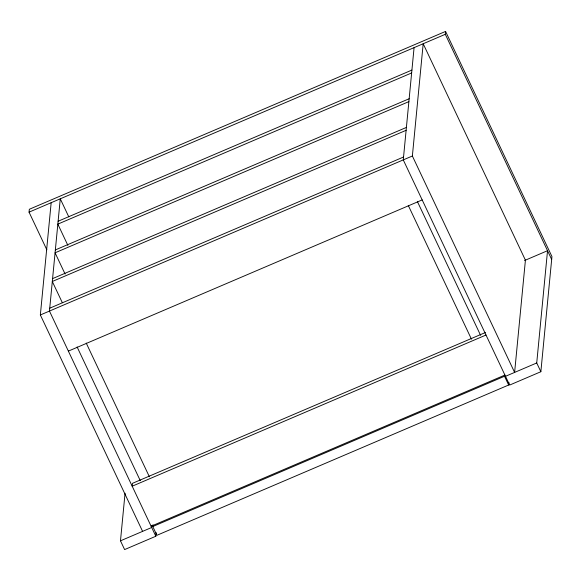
<?xml version="1.0" encoding="UTF-8"?>
<svg xmlns="http://www.w3.org/2000/svg" width="581" height="581" viewBox="0 0 581 581"><rect width="100%" height="100%" fill="white"/><g stroke="black" fill="none" stroke-linecap="round" stroke-linejoin="round"><path stroke-width="0.87" d="M46.843 249.823L29.05 212.152L29.326 209.276L445.576 31.418L551.95 256.584L540.86 371.724L509.646 385.065L403.272 159.898L414.079 47.635M142.592 531.375L40.35 314.967L51.164 202.704M156.18 532.646L155.831 536.241L124.617 549.582L120.478 540.824L125.06 493.225M151.873 525.689L151.699 527.483L120.478 540.824M508.905 382.385L508.651 385.014L156.921 535.304L152.788 526.546L152.956 524.796M412.372 156.006L423.186 43.749L525.42 260.157L514.613 372.414L412.372 156.006L40.35 314.967M551.674 259.467L445.3 34.294L445.576 31.418M540.86 371.724L536.728 362.965L547.534 250.709L524.534 260.535M29.05 212.152L445.3 34.294M58.107 221.245L411.922 70.069M411.646 72.945L57.831 224.128L67.868 245.364M55.348 249.932L409.155 98.748M408.879 101.624L55.072 252.808L65.101 274.05M52.588 278.611L406.395 127.428M406.119 130.311L52.305 281.487L62.341 302.73M49.734 308.199L403.548 157.015M68.369 351.106L422.184 199.922M485.447 332.506L132.475 483.327L132.192 486.203L486.007 335.026M151.104 526.233L504.918 375.057M152.788 526.546L504.519 376.256L508.651 385.014M505.506 376.306L536.728 362.965M417.398 201.556L480.574 335.288M408.29 205.449L471.467 339.181M68.79 216.851L60.271 198.818L49.458 311.075L155.831 536.241M86.22 343.066L149.397 476.798M77.113 346.959L140.29 480.69"/></g></svg>
